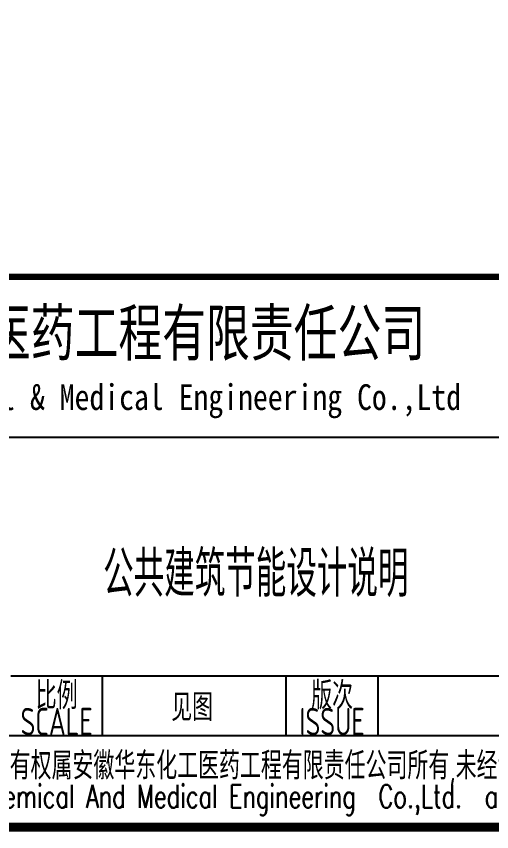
# Model space of a CAD drawing. Extents: x 5904849 to 6011887, y -826029 to -177002.
# Drawn here: x 5975510 to 5980687, y -356143 to -347253 of the extents above; entities that cross this region are included whole.
import ezdxf
from ezdxf.enums import TextEntityAlignment as Align

# ---------------------------------------------------------------- set-up
doc = ezdxf.new("R2010")
doc.units = 0
doc.header["$LTSCALE"] = 1000
doc.header["$MEASUREMENT"] = 0
doc.layers.get('0').update_dxf_attribs({"linetype": 'CONTINUOUS'})
doc.layers.add('PUB_TITLE', color=4, linetype='CONTINUOUS')
doc.styles.add('AHD', font='sceie.shx', dxfattribs={"width": 0.7, "bigfont": 'sceic.shx'})
doc.styles.add('ECEC_TQ', font='txt_l.shx', dxfattribs={"bigfont": 'hztxt_l.shx'})
doc.styles.add('sceie', font='sceie.shx', dxfattribs={"bigfont": 'sceic.shx'})
doc.styles.add('宋体', font='', dxfattribs={"width": 0.7})
doc.styles.get('宋体').set_extended_font_data('SimSun')

msp = doc.modelspace()

# ---------------------------------------------------------------- linework, layer by layer
for p, q in [((5969949.4, -351842.5), (5980949.4, -351842.5)), ((5975449.4, -354442.5), (5987949.4, -354442.5)), ((5976449.4, -355092.5), (5976449.4, -354442.5)), ((5978449.4, -355092.5), (5978449.4, -354442.5)), ((5979449.4, -355092.5), (5979449.4, -354442.5)), ((5969949.4, -355092.5), (5987949.4, -355092.5)), ((5969949.4, -356092.5), (5987949.4, -356092.5))]:
    msp.add_line(p, q)
at = {"const_width": 70}
msp.add_lwpolyline([(5987949.4, -350092.5), (5969949.4, -350092.5)], dxfattribs=at)
at = {"layer": 'PUB_TITLE', "const_width": 100}
msp.add_lwpolyline([(5907349.4, -356092.5), (5987949.4, -356092.5), (5987949.4, -298692.5), (5907349.4, -298692.5)], close=True, dxfattribs=at)

# ---------------------------------------------------------------- texts
for s, height, style, width, p in [('安徽华东化工医药工程有限责任公司', 500, '宋体', 0.7, (5976144.3, -350692.5)), ('Anhui Huadong Chemical & Medical Engineering Co.,Ltd', 280, '宋体', 0.85, (5976144.3, -351442.5)), ('公共建筑节能设计说明', 500, 'AHD', 0.7, (5978118.3, -353306.2)), ('比例', 300, 'sceie', 0.8, (5975949.4, -354642.5)), ('版次', 300, 'sceie', 0.8, (5978949.4, -354642.5)), ('见图', 300, 'sceie', 0.8, (5977425.3, -354779.4)), ('SCALE', 300, 'sceie', 0.8, (5975949.4, -354942.5)), ('ISSUE', 300, 'sceie', 0.8, (5978949.4, -354942.5)), ('本文件专有权属安徽华东化工医药工程有限责任公司所有,未经许可不得复制或转让给第三方', 300, 'sceie', 0.8, (5979120.5, -355441.4)), ('The proprietary right of this document belongs to Anhui Huadong Chemical And Medical Engineering  Co.,Ltd.  and any replication or transfer to the 3rd. side is forbidden without its permission. ', 250, 'ECEC_TQ', 0.72, (5978949.4, -355792.5))]:
    msp.add_text(s, height=height, dxfattribs=dict(style=style, width=width)).set_placement(p, align=Align.MIDDLE)

doc.saveas('drawing.dxf')
